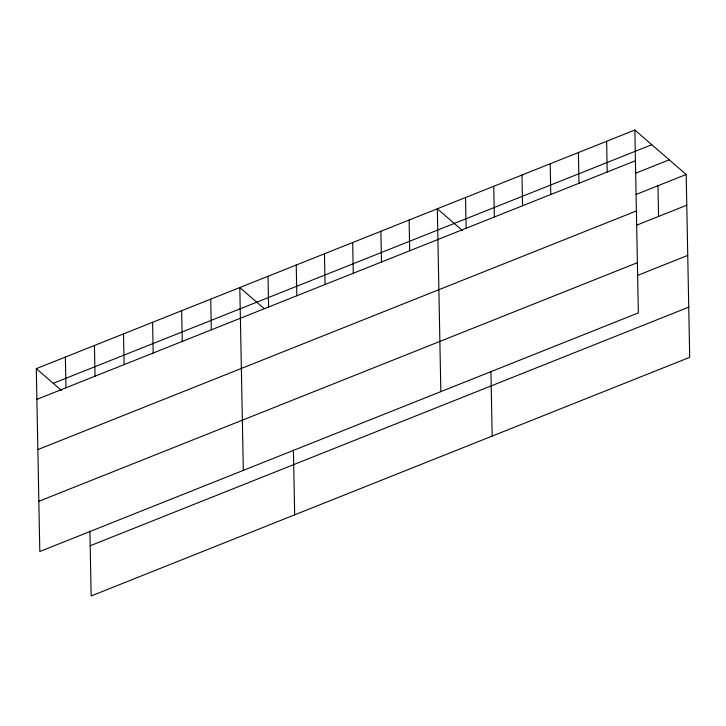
<?xml version="1.0" encoding="UTF-8"?>
<svg xmlns="http://www.w3.org/2000/svg" width="726" height="726" viewBox="0 0 726 726"><rect width="100%" height="100%" fill="white"/><g stroke="black" fill="none" stroke-linecap="round" stroke-linejoin="round"><path stroke-width="1.09" d="M634.842 130.036L638.354 312.888L39.812 551.515L36.3 368.663L634.842 130.036L686.188 174.485L689.7 357.337L91.158 595.964L89.915 531.142M53.243 383.328L651.785 144.71M36.89 399.382L635.432 160.755M635.804 173.151L669.245 159.82M636.021 194.486L686.188 174.485M37.852 449.585L636.393 210.957M636.611 225.205L686.778 205.204M38.85 501.312L637.392 262.685M637.582 275.408L687.74 255.407M90.196 545.752L688.738 307.134M462.58 230.65L437.324 208.789L440.836 391.632M264.228 308.677L239.807 287.532L243.319 470.375M36.3 368.663L61.556 390.524M657.974 185.738L658.564 216.448M606.627 141.289L607.217 172.008M578.413 152.542L579.003 183.251M550.19 163.786L550.78 194.504M521.976 175.039L522.566 205.748M493.762 186.283L494.352 217.001M490.939 371.258L492.183 436.081M465.538 197.536L466.128 228.254M409.11 220.032L409.7 250.751M380.887 231.285L381.477 261.995M352.673 242.538L353.263 273.248M324.458 253.782L325.048 284.501M296.235 265.035L296.825 295.745M293.413 450.002L294.665 514.825M268.021 276.279L268.611 306.998M210.731 299.121L211.32 329.84M181.663 310.71L182.253 341.429M152.587 322.299L153.177 353.017M123.52 333.896L124.11 364.606M94.444 345.485L95.033 376.195M65.376 357.074L65.966 387.793"/></g></svg>
